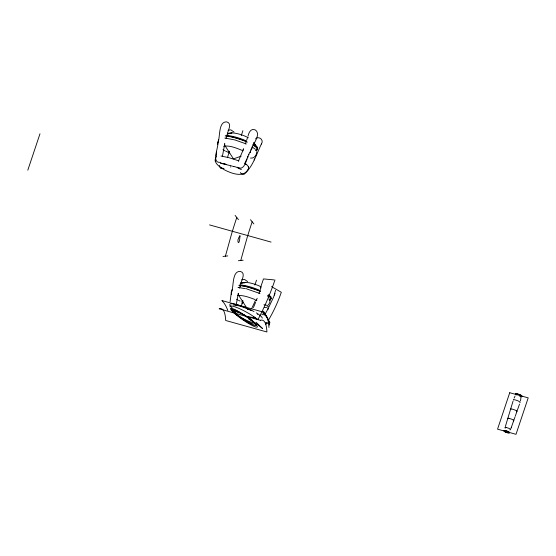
<?xml version="1.0" encoding="UTF-8"?>
<svg xmlns="http://www.w3.org/2000/svg" width="556" height="556" viewBox="0 0 556 556"><rect width="100%" height="100%" fill="white"/><g stroke="black" fill="none" stroke-linecap="round" stroke-linejoin="round"><path stroke-width="0.83" d="M217.674 143.17L217.688 144.497M247.58 170.268C250.325 167.488 247.225 164.493 244.564 163.429M248.657 167.933L248.567 166.897M217.82 142.246C219.071 146.395 210.738 163.374 220.405 162.345M247.74 170.011C242.944 177.837 231.345 173.34 224.958 170.108C220.391 167.446 211.892 162.56 216.513 156.312M504.028 430.768L504.278 430.511A2.231 0.48 18.5 0 1 504.806 430.518M216.152 155.777L216.499 152.101M248.886 154.346L248.866 154.735M230.094 301.686L231.428 291.761M217.653 143.385L218.223 140.897M222.428 156.271L224.77 143.67M236.029 305.786L238.343 293.311M520.527 400.987L520.944 397.345M217.66 143.239C220.51 138.354 217.841 121.264 226.751 121.882C232.721 123.564 227.599 131.028 227.14 134.642M231.261 292.755C234.111 287.869 231.442 270.779 240.352 271.397C246.322 273.072 241.2 280.537 240.741 284.158M513.695 420.642L513.695 420.51A6.491 1.397 18.5 0 0 513.563 420.267L513.362 420.044M224.659 144.171L224.541 144.664L224.728 143.865M238.163 294.103L238.329 293.38M254.62 158.995L254.113 159.975L254.565 159.127M268.221 308.504L265.337 313.723M227.654 157.119L229.176 151.552M225.395 256.177L231.609 233.854A124.641 28.196 -74.4 0 1 236.78 217.514M240.762 260.465L246.989 238.142A124.641 27.807 -74.4 0 1 252.16 221.809M241.679 305.008L242.395 302.401M226.028 138.625L226.563 136.665M239.629 288.14L240.164 286.18M261.355 144.067C264.35 139.924 258.762 135.546 255.503 138.903M267.749 309.428L273.726 296.828L275.561 290.274M242.089 303.493L242.777 301.067M229.128 151.732L228.912 152.469L229.28 151.204M242.729 301.248L242.513 301.984L242.882 300.72M505.321 426.633L513.028 401.21M220.635 162.908L220.371 163.2L230.636 165.681M27.8 170.192L39.99 133.753M230.698 167.127L231.24 165.507M241.269 135.546L242.896 130.688M248.018 136.157C248.581 132.828 250.958 127.963 255.058 129.791C262.647 134.615 250.318 146.874 250.151 152.504M254.87 285.061L256.497 280.203M246.718 140.029L247.385 138.048M260.319 289.544L260.986 287.563M515.273 416.159L519.506 404.101M245.356 143.941L246.03 142.023M258.957 293.457L259.631 291.539M511.291 427.467L514.988 416.972M510.86 428.69L511.318 427.383M240.387 172.562C241.04 173.84 242.666 174.473 244.049 174.292C252.848 166.939 256.524 154.088 261.403 143.934M275.005 293.45L274.407 295.132M243.5 148.98L243.264 149.592M243.215 149.724L243.521 148.911M257.164 298.322L256.198 300.824M243.389 149.272L238.392 161.303M241.492 169.281C241.408 170.435 236.738 166.494 233.742 166.55M255.607 302.318L253.425 307.586M514.071 398.089L515.064 396.08M218.355 140.508L218.654 139.82M232.255 289.335L231.365 292.095L231.4 294.534M251.236 150.12L252.66 146.86M247.677 157.32L247.906 156.82M247.649 157.383L247.934 156.75M250.332 152.115L250.554 151.628M250.506 151.739C246.649 154.992 246.051 170.761 238.503 167.808M246.913 158.96L244.953 162.936M267.943 309.06L268.166 308.643M249.303 317.976L248.643 318.908A115.155 95.75 89.3 0 1 262.592 328.45M268.305 306.405L266.699 307.315L264.614 307.586M256.608 149.64L257.581 148.751L257.456 147.507L253.585 142.419M270.209 299.156L271.182 298.266L271.057 297.022L268.506 294.59M228.071 130.347L230.768 129.812L234.041 132.057M241.672 279.856L244.369 279.327L247.642 281.572M223.658 146.291C229.711 145.046 237.03 148.362 243.215 150.808M224.026 168.426L221.003 168.058M241.095 156.201L233.457 158.884L224.826 145.422M237.579 295.646C242.951 294.882 249.429 297.453 255.023 299.524M227.439 134.017L231.407 133.058M240.248 283.727L245.008 282.573M261.772 314.654C268.388 313.556 268.534 323.05 268.958 327.491M255.774 150.273L256.865 150.134L257.407 148.751L256.295 147.034L253.619 145.13M269.375 299.788L270.466 299.649L271.008 298.266L269.896 296.55L268.18 295.57M227.501 133.329L232.13 132.794M240.331 282.935L245.731 282.309M222.991 256.448L227.8 255.906M238.357 260.736L243.167 260.194M250.492 158.092C254.252 158.689 256.941 155.013 256.761 151.552M226.146 135.358C233.221 135.963 240.192 138.18 246.662 141.085M239.747 284.874C246.822 285.478 253.793 287.695 260.264 290.6M224.812 138.013L235.112 139.994L246.315 143.969M238.42 287.528L245.481 288.682M237.996 287.501L238.642 287.542M274.004 279.897L263.454 278.904A129.555 66.449 -64 0 1 260.375 287.897M220.982 156.007L228.87 157.668L238.753 160.837M519.888 396.525L521.556 396.782M506.113 427.515L505.821 427.481A2.231 0.48 18.5 0 0 505.3 427.474L505.043 427.731M504.945 430.532L505.098 430.552A3.002 0.646 18.5 0 1 509.206 432.227M226.028 135.727C233.082 136.762 239.872 138.924 246.544 141.453M239.629 285.242L245.835 286.298L260.145 290.969M509.122 418.307L507.996 418.182L507.948 418.633A26.459 5.685 18.5 0 0 508.003 418.751M247.107 289.078L259.916 293.485M209.536 224.902L271.085 242.082M268.909 299.496L270.091 300.191L269.813 302.29A11.655 11.078 -29.3 0 1 269.299 303.52L268.096 305.174A1.404 1.334 -29.3 0 1 267.457 305.432L263.947 304.751M265.594 322.73L269.716 323.884A214.095 48.101 -74.4 0 0 263.085 312.048L221.851 300.539A214.025 48.087 -74.4 0 1 227.807 310.443M223.727 163.742L226.125 164.416L222.97 163.527M232.29 166.14L233.847 166.585M239.441 168.204L239.087 168.072M505.87 432.179L506.217 432.311A2.856 0.612 18.5 0 0 508.664 432.895A3.183 0.681 18.5 0 0 509.498 432.686L509.477 432.568A5.296 1.14 18.5 0 0 509.338 432.339L509.24 432.234M238.677 168.183L238.406 168.079M229.697 152.956L225.687 151.169M243.299 302.471L241.638 301.769M253.793 144.609L257.456 147.507M256.233 300.052L256.816 300.323M262.647 312.917L263.238 313.188A114.202 25.659 -74.4 0 1 266.755 316.927A114.202 25.659 -74.4 0 1 269.201 323.842L269.465 325.086M240.046 301.046L238.552 300.316M238.538 167.829L237.544 167.21M220.385 167.676L221.031 168.072M220.822 167.968L221.17 168.141M224.951 150.801L222.949 149.717M237.85 299.955L236.55 299.232M271.523 286.618L280.752 291.942M252.153 146.937L255.468 149.369M253.383 316.732L257.199 319.186M246.482 164.611L245.773 164.138M504.514 431.449L504.869 431.699A2.252 0.486 18.5 0 0 505.696 432.109M219.314 165.424L220.287 167.592M220.148 167.474L220.51 167.773M516.448 410.87L516.739 411.183A7.589 1.626 18.5 0 1 516.865 411.405L516.892 411.593A3.621 0.778 18.5 0 1 516.621 411.781M256.107 322.216L262.515 328.672M253.842 143.392L255.412 145.297M250.485 219.703L253.842 223.915M235.098 215.408L238.454 219.62M246.628 307.732L238.427 294.937M516.211 394.996L515.266 393.321L520.534 394.962L522.32 396.65M263.53 311.179L269.973 322.682M515.78 394.239L515.523 393.516L516.677 393.697A7.339 1.578 18.5 0 1 517.469 393.912L518.081 394.093A4.518 0.973 18.5 0 1 520.173 394.864L520.729 395.128A3.183 0.681 18.5 0 1 521.542 395.615L521.952 396.025A8.722 1.877 18.5 0 1 522.084 396.268L522.07 396.56A3.183 0.681 18.5 0 1 521.82 396.671M513.64 400.125L513.487 399.583L514.641 399.771A7.339 1.578 18.5 0 1 515.44 399.986L516.051 400.167A4.518 0.973 18.5 0 1 518.143 400.939L518.699 401.203A3.183 0.681 18.5 0 1 519.506 401.689L519.916 402.099A8.722 1.877 18.5 0 1 520.055 402.342L520.041 402.634A3.183 0.681 18.5 0 1 519.943 402.697M510.86 409.501L510.714 408.896L511.979 409.063A4.976 1.07 18.5 0 1 512.938 409.32A3.621 0.778 18.5 0 1 516.496 410.877M215.283 161.407L215.248 160.587M267.818 295.312A19.682 4.226 18.5 0 1 269.271 300.094M238.795 285.478A19.682 4.226 18.5 0 1 260.583 291.511M240.018 286.215A17.702 3.802 18.5 0 1 240.4 286.243M259.263 291.434A17.702 3.802 18.5 0 1 259.756 291.643M267.617 296.084A17.702 3.802 18.5 0 1 268.882 297.488M269.09 298.336A17.702 3.802 18.5 0 1 269.055 298.454M246.371 288.71A11.801 2.537 18.5 0 1 246.683 288.766M255.524 300.08A129.555 66.449 -64 0 1 251.59 308.782M274.977 279.897A143.511 74.455 -64 0 1 258.047 319.436M281.322 292.227A143.511 119.672 88.8 0 1 268.492 320.131M267.165 322.334A143.511 119.672 88.8 0 1 265.796 324.509M247.427 316.725A115.113 59.165 -63.9 0 1 257.275 318.956M504.438 431.393A6.596 1.418 18.5 0 1 504.042 430.775M521.187 396.685A4.518 0.973 18.5 0 1 520.117 396.525M505.272 428.162A6.596 1.418 18.5 0 1 505.056 427.738M509.894 429.864A3.183 0.681 18.5 0 0 510.512 429.649L510.491 429.531A5.296 1.14 18.5 0 0 510.352 429.301L510.262 429.197A3.002 0.646 18.5 0 0 506.085 427.501M513.751 420.656A3.371 0.723 18.5 0 1 513.271 420.836M509.213 418.446A3.371 0.723 18.5 0 1 513.487 420.176M247.503 309.344A11.801 2.377 21.8 0 1 247.837 309.483M232.081 307.656A17.688 3.433 23.5 0 1 229.76 304.556M230.33 304A17.688 3.433 23.5 0 1 254.002 311.575M256.267 312.875A17.688 3.433 23.5 0 1 262.286 318.115M233.492 305.147A14.748 2.905 22.8 0 1 251.312 310.637M257.47 314.293A14.748 2.905 22.8 0 1 257.65 314.432M238.26 312.785A11.162 2.078 25.3 0 1 238.093 312.667M254.21 317.309A11.162 2.078 25.3 0 1 254.995 318.171M235.494 312.097A17.014 2.884 29 0 1 231.352 308.691M230.052 306.808A17.014 2.884 29 0 1 239.337 308.566A17.014 2.884 29 0 1 256.149 318.393M230.761 133.322A10.779 2.314 18.5 0 1 238.128 133.829A10.779 2.314 18.5 0 1 248.344 137.784M252.577 144.782A19.668 4.226 18.5 0 1 255.809 150.551M225.208 135.977A19.668 4.226 18.5 0 1 247.337 142.148M244.369 282.837A10.779 2.314 18.5 0 1 261.202 286.889M239.997 236.071L239.56 240.185A1.661 0.375 -74.4 0 1 239.462 240.651L239.24 241.401A4.886 1.098 -74.4 0 1 239.031 242.02C238.044 244.438 237.37 239.427 238.441 238.788A11.655 2.62 -74.4 0 1 238.844 237.509L239.893 235.674A12.357 2.773 -74.4 0 1 239.942 235.772L239.997 236.071M509.734 392.717L497.544 429.162L516.01 434.312L528.2 397.874L509.734 392.717M256.865 299.107L256.865 299.107M504.118 430.393L503.938 430.698C505.022 432.505 507.677 433.027 509.65 432.839L508.177 431.519L504.118 430.393M221.601 163.249L221.219 163.179L221.656 163.262M260.396 320.325L219.161 308.816A58.943 13.247 -74.4 0 1 225.694 320.485L266.929 331.995A58.943 13.247 -74.4 0 0 260.396 320.325M238.705 315.794A10.515 1.779 29.1 0 0 253.334 322.216A10.515 1.779 29.1 0 0 240.428 313.23A10.515 1.779 29.1 0 0 238.705 315.794M235.306 314.091A16.305 2.321 34.7 0 0 257.219 327.116A16.305 2.321 34.7 0 0 239.295 311.972A16.305 2.321 34.7 0 0 235.306 314.091M236.467 314.689A14.38 2.141 33.3 0 0 255.948 325.496A14.38 2.141 33.3 0 0 239.629 312.34A14.38 2.141 33.3 0 0 236.467 314.689M237.12 314.898A12.447 1.96 31.6 0 0 254.551 323.94A12.447 1.96 31.6 0 0 240.574 313.049A12.447 1.96 31.6 0 0 237.12 314.898"/></g></svg>
